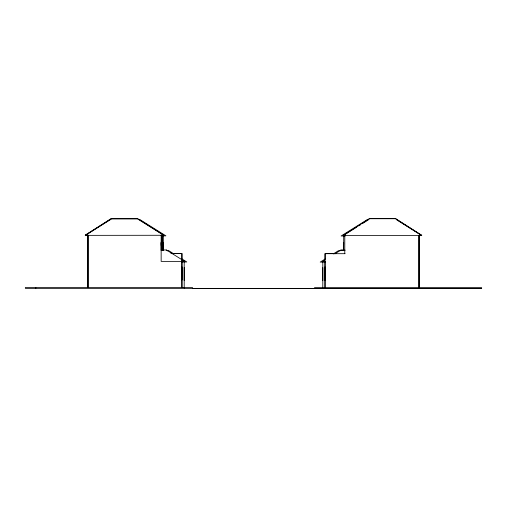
<?xml version="1.0" encoding="UTF-8"?>
<svg xmlns="http://www.w3.org/2000/svg" width="507" height="507" viewBox="0 0 507 507"><rect width="100%" height="100%" fill="white"/><g stroke="black" fill="none" stroke-linecap="round" stroke-linejoin="round"><path stroke-width="0.76" d="M161.201 250.559L161.15 242.086L161.543 242.042L161.543 250.553M161.327 250.547L161.327 242.042M161.365 249.862L161.365 242.086M163.311 250.401L163.527 242.663L163.527 250.439M85.417 235.273L111.527 218.593L137.644 218.593M366.96 220.292L369.571 218.625L395.688 218.625L421.805 235.311L419.428 235.311M356.744 227.13L343.347 235.495L344.931 235.495M358.753 225.875L360.762 224.62M362.771 223.365L368.126 220.013M325.412 258.836L320.183 262.1L325.12 262.1M333.245 253.944L338.467 250.68L340.704 250.68M325.069 259.977L322.458 261.612L325.589 261.612M334.861 253.861L340.736 250.185L345.216 250.185M368.773 219.67L367.195 219.67L341.078 235.989L345.261 235.989M88.364 235.172L85.195 235.172L111.312 218.492L137.429 218.492L163.761 235.273L85.303 235.362L111.527 218.954L137.644 218.954L163.761 235.273M161.961 235.172L163.539 235.172M418.529 235.495L421.697 235.495L399.491 221.603M161.739 235.85L165.922 235.85L139.805 219.531M343.689 242.802L343.473 250.572M161.201 242.961L161.201 245.426M161.15 249.964L166.372 249.964L184.649 261.39L161.15 261.39L161.15 235.273M340.628 250.103L343.613 250.103M166.296 250.54L168.533 250.54L173.755 253.804M170.992 253.456L181.823 253.456L181.823 287.406M171.208 253.557L182.038 253.557L182.038 287.507M334.462 253.589L325.177 253.589L325.177 259.115M345.077 253.69L324.962 253.69L324.962 288.508M181.88 261.967L186.817 261.967L181.588 258.703M182.038 266.923L182.038 279.978M324.962 267.056L324.962 280.111M325.069 267.138L325.069 280.2M184.199 267.493L184.199 280.555M182.038 267.69L182.095 278.996M322.801 267.633L322.801 280.688M182.26 267.791L182.26 279.11M481.333 288.375L25.35 288.375L25.35 287.507L192.483 287.507L192.483 288.508L481.65 288.508L481.65 287.64L314.517 287.64L314.517 288.508M396.918 220.013L398.927 221.267M166.264 250.052L167.57 250.87M419.194 235.311L419.194 287.539M419.08 235.495L419.08 287.729M418.972 235.413L418.972 287.64M344.798 235.413L344.785 253.69M343.689 235.989L343.689 250.534M325.069 261.612L325.069 287.729M322.801 262.1L322.801 287.425M184.199 261.967L184.199 288.084M163.527 243.531L163.527 245.996M163.311 235.85L163.311 250.325M162.215 235.273L162.215 250.509M162.202 235.273L162.202 250.509M161.993 235.172L161.993 250.407M161.543 242.91L161.543 245.375M88.028 235.273L88.028 287.507M87.92 235.362L87.92 287.589M87.806 235.172L87.806 287.406M35.794 287.507L35.794 288.375M369.356 218.726L343.239 235.413L421.583 235.413L395.473 218.726L369.356 218.726"/></g></svg>
